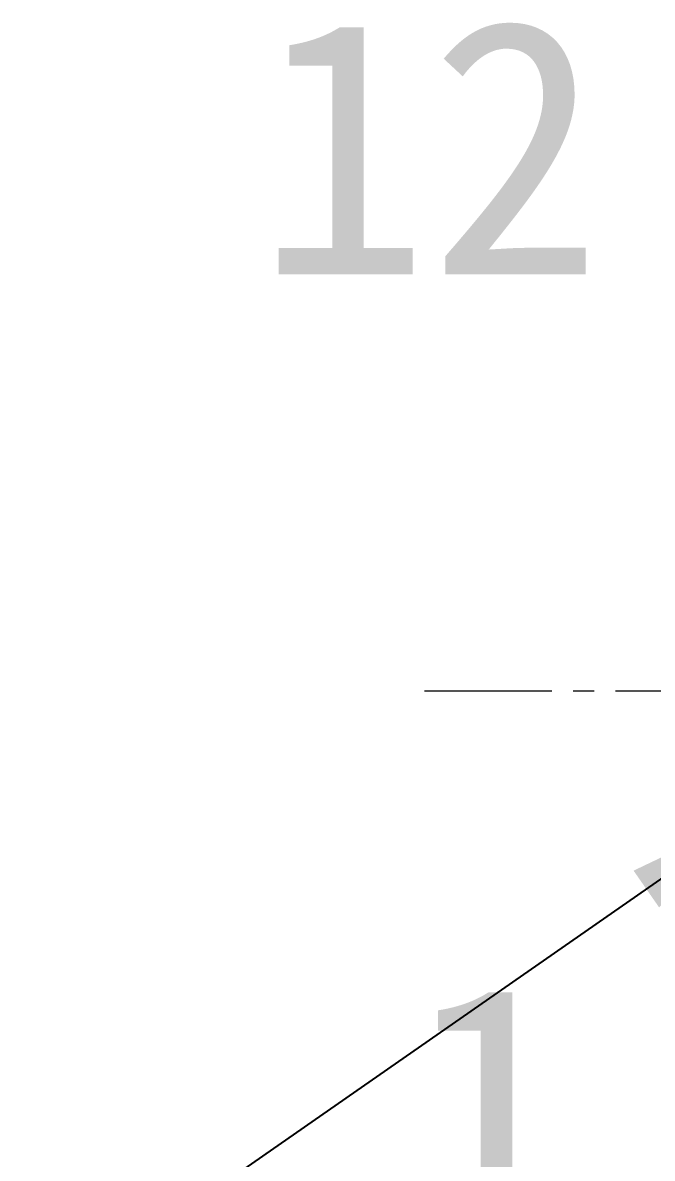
# Model space of a CAD drawing. Header units: millimetres. Extents: x 1167 to 2098, y -78 to 499.
# Drawn here: x 1701.26 to 1704.97, y 237.15 to 243.85 of the extents above; entities that cross this region are included whole.
import ezdxf
from ezdxf.lldxf.tags import DXFTag

# ---------------------------------------------------------------- set-up
doc = ezdxf.new("R2010")
doc.units = ezdxf.units.MM
doc.linetypes.add('CENTER2', pattern=[1.125, 0.75, -0.125, 0.125, -0.125])
doc.layers.add('DIM', color=3, linetype='Continuous', lineweight=5)
doc.layers.add('FPC', color=50, linetype='Continuous', lineweight=5)
doc.styles.add('RD', font='ROMAND.shx', dxfattribs={"width": 0.8})
doc.styles.add('宋体', font='')
doc.styles.get('宋体').set_extended_font_data('SimSun')
tags = doc.linetypes.add('CENTER', pattern=[0.6, 0.375, -0.075, 0.075, -0.075]).pattern_tags.tags
tags[10:11] = [DXFTag(74, 4), DXFTag(75, 0), DXFTag(340, '0'), DXFTag(46, 1.0), DXFTag(50, 0.0), DXFTag(44, 0.0), DXFTag(45, 0.0)]
tags[8:9] = [DXFTag(74, 4), DXFTag(75, 0), DXFTag(340, '0'), DXFTag(46, 1.0), DXFTag(50, 0.0), DXFTag(44, 0.0), DXFTag(45, 0.0)]
tags[6:7] = [DXFTag(74, 4), DXFTag(75, 0), DXFTag(340, '0'), DXFTag(46, 1.0), DXFTag(50, 0.0), DXFTag(44, 0.0), DXFTag(45, 0.0)]
tags[4:5] = [DXFTag(74, 4), DXFTag(75, 0), DXFTag(340, '0'), DXFTag(46, 1.0), DXFTag(50, 0.0), DXFTag(44, 0.0), DXFTag(45, 0.0)]
doc.dimstyles.new('DIM', dxfattribs={"dimtxt": 1.5, "dimasz": 0.8, "dimexe": 0, "dimexo": 0.5, "dimgap": 0.11, "dimtad": 0, "dimzin": 1, "dimdsep": 46, "dimtxsty": 'RD', "dimcen": 0, "dimclrd": 256, "dimclre": 256, "dimclrt": 256, "dimadec": 0, "dimazin": 0, "dimtm": 1e-09, "dimtfac": 1, "dimtofl": 0, "dimtmove": 0, "dimatfit": 3, "dimfxl": 1, "dimlwe": -1, "dimarcsym": 0})

# ---------------------------------------------------------------- blocks, each defined once
blk = doc.blocks.new('OK-14GM024-04-A')
at = {"layer": 'FPC', "color": 1, "linetype": 'CENTER2', "lineweight": 5}
blk.add_lwpolyline([(1193.325442250693, 166.4937573120419), (1200.222945333087, 166.4937573120419)], dxfattribs=at)

msp = doc.modelspace()

# ---------------------------------------------------------------- block references
at = {"layer": 'FPC', "color": 1, "linetype": 'CENTER', "lineweight": 5, "xscale": -1, "rotation": 180}
msp.add_blockref('OK-14GM024-04-A', (510.3033234406082, 406.4017536591916), dxfattribs=at)

# ---------------------------------------------------------------- texts
at = {"layer": 'DIM', "color": 1, "char_height": 1.5, "width": 16.15040666486129, "attachment_point": 1, "line_spacing_factor": 0.9, "style": '宋体'}
for s, insert in [('\\A1;12', (1702.635378275818, 243.8626060981209)), ('\\A1;1', (1703.511292560646, 238.1746754421123))]:
    msp.add_mtext(s, dxfattribs=dict(at, insert=insert))

# ---------------------------------------------------------------- leaders
at = {"layer": 'DIM', "color": 3, "lineweight": 5}
msp.add_leader([(1705.592368928568, 239.1979959562841), (1699.129120002768, 234.7020273722574), (1681.28166145921, 234.7020273722574)], dimstyle='DIM', override={"dimgap": 0.11, "dimtad": 0}, dxfattribs=at)

doc.saveas('drawing.dxf')
